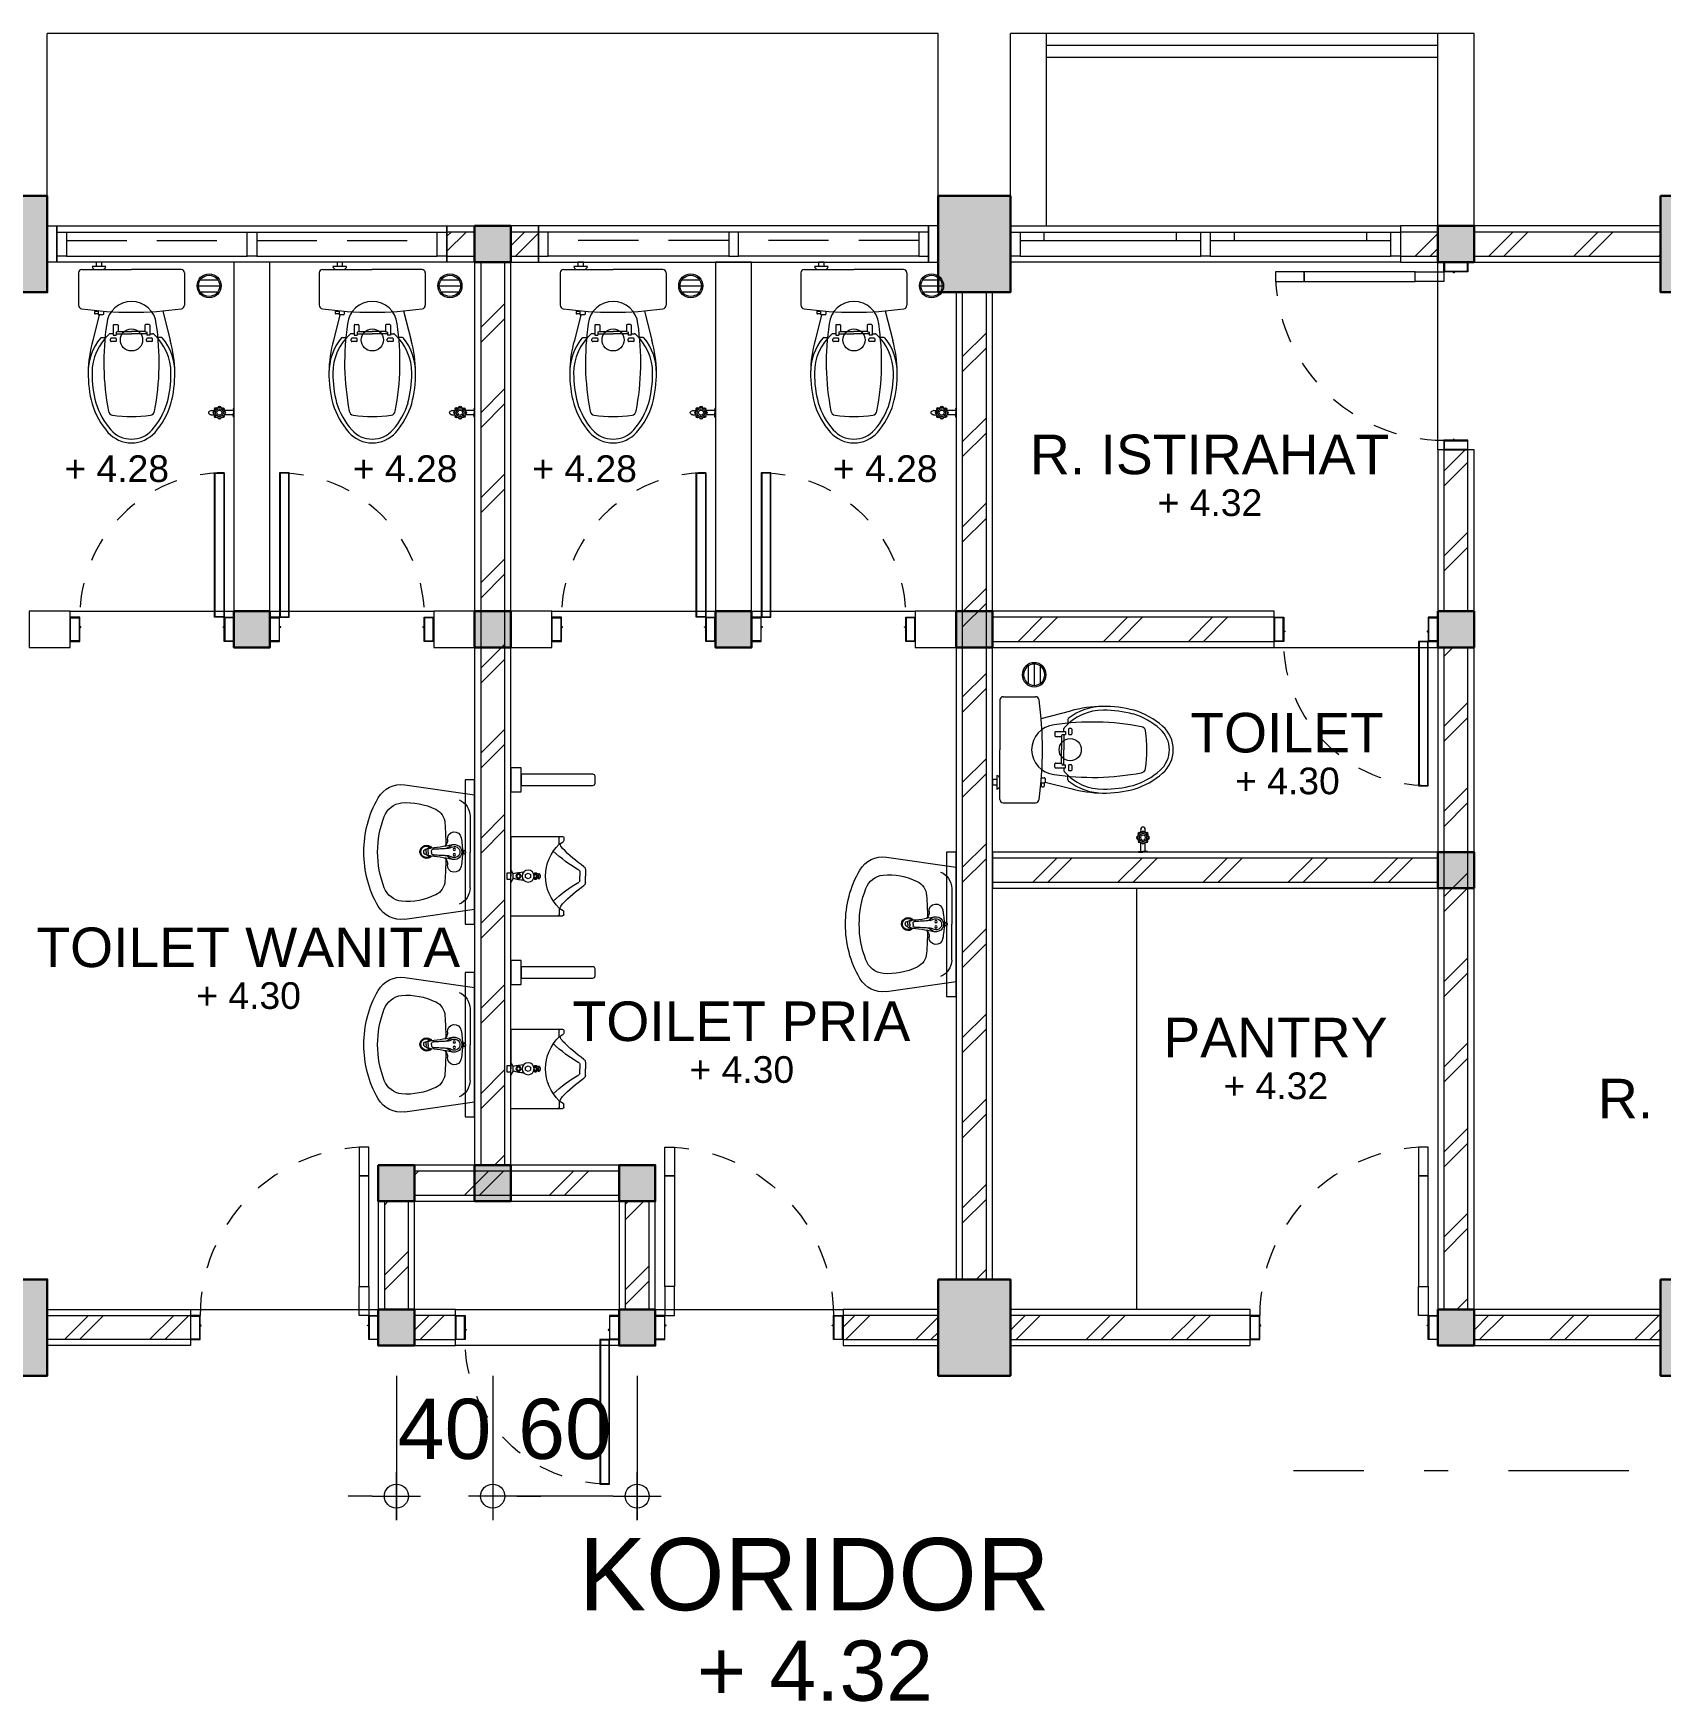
# Model space of a CAD drawing. Header units: millimetres. Extents: x -11 to 1625, y -267 to 180.
# Drawn here: x 1370.81 to 1377.57, y 159.06 to 165.99 of the extents above; entities that cross this region are included whole.
import ezdxf
from ezdxf.enums import TextEntityAlignment as Align

# ---------------------------------------------------------------- set-up
doc = ezdxf.new("R2010")
doc.units = ezdxf.units.MM
doc.linetypes.add('DASHDOT', pattern=[1, 0.5, -0.25, 0, -0.25])
doc.linetypes.add('HIDDEN', pattern=[0.375, 0.25, -0.125])
for name, color, linetype, lineweight in [('ars', 11, 'Continuous', 5), ('dinding', 5, 'Continuous', 15), ('FURNITURE', 163, 'Continuous', 5), ('KOLOM', 1, 'Continuous', 30), ('kus', 63, 'Continuous', 15), ('lan', 7, 'Continuous', 15), ('not', 7, 'Continuous', 20), ('SANITAIR', 4, 'Continuous', 5), ('sol kol', 8, 'Continuous', 0), ('u', 6, 'Continuous', 20)]:
    doc.layers.add(name, color=color, linetype=linetype, lineweight=lineweight)
doc.styles.get("Standard").update_dxf_attribs({"font": 'ARIALUNI.TTF'})
doc.dimstyles.new('SK100', dxfattribs={"dimtxt": 0.25, "dimasz": 0.1, "dimexe": 0.1, "dimexo": 0, "dimgap": 0.15, "dimtad": 1, "dimdec": 0, "dimlfac": 100, "dimzin": 12, "dimdsep": 46, "dimtxsty": 'Standard', "dimblk": 'BULAT', "dimcen": 0.1, "dimclrd": 256, "dimclre": 256, "dimclrt": 256, "dimadec": 0, "dimazin": 3, "dimtfac": 1, "dimtdec": 0, "dimtofl": 0, "dimtmove": 0, "dimatfit": 3, "dimldrblk": 'BULAT', "dimfxl": 0, "dimtolj": 1, "dimtzin": 0, "dimlwd": -1, "dimlwe": -1, "dimarcsym": 0})
pattern_1 = [(45, (1368.22145, 152.53536), (-0.1767767, 0.1767767), []), (45, (1368.28395, 152.53536), (-0.1767767, 0.1767767), [])]

# ---------------------------------------------------------------- blocks, each defined once
blk = doc.blocks.new('BULAT')
for p, q in [((0, -1), (0, 1)), ((-1, 0), (1, 0))]:
    blk.add_line(p, q)
blk.add_circle((0, 0), 0.5)
blk = doc.blocks.new('*D1443')
at = {"layer": 'Defpoints', "color": 0, "ltscale": 0.15}
for p in [(1372.7214, 160.4104), (1373.3214, 160.4104), (1372.7214, 159.9104)]:
    blk.add_point(p, dxfattribs=at)
at = {"layer": 'u', "ltscale": 0.15}
for p, q in [((1372.7214, 160.4104), (1372.7214, 159.8104)), ((1373.3214, 160.4104), (1373.3214, 159.8104)), ((1373.2214, 159.9104), (1372.8214, 159.9104))]:
    blk.add_line(p, q, dxfattribs=at)
at = {"layer": 'u', "ltscale": 0.15, "xscale": 0.1, "yscale": 0.1, "zscale": 0.1, "rotation": 180}
blk.add_blockref('BULAT', (1372.7214, 159.9104), dxfattribs=at)
at = {"layer": 'u', "ltscale": 0.15, "xscale": 0.1, "yscale": 0.1, "zscale": 0.1}
blk.add_blockref('BULAT', (1373.3214, 159.9104), dxfattribs=at)
at = {"layer": 'u', "ltscale": 0.15, "insert": (1373.0214, 160.1881), "char_height": 0.25, "attachment_point": 5}
blk.add_mtext('\\A1;60', dxfattribs=at)
blk = doc.blocks.new('*D1444')
at = {"layer": 'Defpoints', "color": 0, "ltscale": 0.15}
for p in [(1372.3214, 160.4104), (1372.7214, 160.4104), (1372.3214, 159.9104)]:
    blk.add_point(p, dxfattribs=at)
at = {"layer": 'u', "ltscale": 0.15}
for p, q in [((1372.3214, 160.4104), (1372.3214, 159.8104)), ((1372.7214, 160.4104), (1372.7214, 159.8104)), ((1372.2214, 159.9104), (1372.1214, 159.9104)), ((1372.8214, 159.9104), (1372.9214, 159.9104))]:
    blk.add_line(p, q, dxfattribs=at)
at = {"layer": 'u', "ltscale": 0.15, "xscale": 0.1, "yscale": 0.1, "zscale": 0.1}
blk.add_blockref('BULAT', (1372.3214, 159.9104), dxfattribs=at)
at = {"layer": 'u', "ltscale": 0.15, "xscale": 0.1, "yscale": 0.1, "zscale": 0.1, "rotation": 180}
blk.add_blockref('BULAT', (1372.7214, 159.9104), dxfattribs=at)
at = {"layer": 'u', "ltscale": 0.15, "insert": (1372.5214, 160.1881), "char_height": 0.25, "attachment_point": 5}
blk.add_mtext('\\A1;40', dxfattribs=at)
blk = doc.blocks.new('KP')
at = {"layer": 'KOLOM'}
blk.add_lwpolyline([(0.075, -0.075), (-0.075, -0.075), (-0.075, 0.075), (0.075, 0.075), (0.075, -0.075)], dxfattribs=at)
blk = doc.blocks.new('washtafel L237 a')
for p, q in [((-0.2789, -0.2895), (-0.2378, 0)), ((-0.2378, 0), (0, 0)), ((0.2378, 0), (0, 0)), ((0.2789, -0.2895), (0.2378, 0)), ((-0.1485, -0.0191), (0, -0.0191)), ((0.1485, -0.0191), (0, -0.0191)), ((0, -0.1934), (-0.0071, -0.1934)), ((0, -0.2017), (-0.0067, -0.2017)), ((0, -0.1788), (-0.0059, -0.1788)), ((0, -0.1788), (0.0059, -0.1788)), ((0, -0.1934), (0.0071, -0.1934)), ((0, -0.2017), (0.0067, -0.2017))]:
    blk.add_line(p, q)
for centre, radius in [((0, -0.0432), 0.00695), ((0, -0.0432), 0.00529), ((-0.0111, -0.0848), 0.00488), ((0.0111, -0.0848), 0.00488)]:
    blk.add_circle(centre, radius)
for centre, radius, start, end in [((-0.1484, -0.0933), 0.0742, 90.06608, 157.50386), ((-0.0554, -0.0846), 0.0285, 98.13201, 275.81346), ((-0.0017, -0.3364), 0.2858, 89.66686, 101.6651), ((-0.0002, -0.0844), 0.0312, 89.69148, 225.35659), ((-0.0002, -0.0842), 0.0231, 89.5833, 212.81241), ((0.0017, -0.3364), 0.2858, 78.3349, 90.33314), ((0.0002, -0.0844), 0.0312, 314.64341, 90.30852), ((0.0002, -0.0842), 0.0231, 327.18759, 90.4167), ((0.0554, -0.0846), 0.0285, 264.18654, 81.86799), ((0.1484, -0.0933), 0.0742, 22.49614, 89.93392), ((-0.1166, -0.1911), 0.0678, 92.54401, 154.459), ((0.0121, -2.1032), 1.9842, 91.19392, 93.80594), ((-0.0493, -0.1465), 0.0337, 40.11883, 95.45534), ((-0.528, -0.216), 0.5128, 2.56467, 13.89125), ((-0.0403, -0.1261), 0.0267, 4.63491, 46.93936), ((-0.0448, -0.113), 0.03, 5.69404, 32.81241), ((-0.6232, -0.1707), 0.6112, 359.80116, 5.69404), ((0.6232, -0.1707), 0.6112, 174.30596, 180.19884), ((0.0403, -0.1261), 0.0267, 133.06064, 175.36509), ((0.0448, -0.113), 0.03, 147.18759, 174.30596), ((0.528, -0.216), 0.5128, 166.10875, 177.43533), ((0.0493, -0.1465), 0.0337, 84.54466, 139.88117), ((-0.0121, -2.1032), 1.9842, 86.19406, 88.80608), ((0.1166, -0.1911), 0.0678, 25.541, 87.45599), ((0.0679, -0.2815), 0.2732, 154.05414, 184.62425), ((0.0008, -0.1999), 0.0272, 129.5111, 54.46655), ((0.0009, -0.2), 0.0234, 136.87842, 48.81285), ((-0.0071, -0.1844), 0.009, 183.47511, 270), ((-0.0067, -0.1927), 0.009, 182.56467, 270), ((-0.0059, -0.1728), 0.006, 179.80116, 270), ((0.001, -0.1997), 0.0119, 184.49513, 2.42416), ((0.0059, -0.1728), 0.006, 270, 0.19884), ((0.0067, -0.1927), 0.009, 270, 357.43533), ((0.0071, -0.1844), 0.009, 270, 356.52489), ((-0.0679, -0.2815), 0.2732, 355.37575, 25.94586), ((-0.17, -0.3052), 0.11, 171.78601, 240.13946), ((-0.119, -0.2944), 0.0858, 186.0548, 250.1625), ((0.119, -0.2944), 0.0858, 289.8375, 353.9452), ((0.17, -0.3052), 0.11, 299.86054, 8.21399), ((-0.0032, -0.0174), 0.4426, 239.96311, 270.41712), ((-0.001, 0.0027), 0.4056, 248.72091, 270.13748), ((0.001, 0.0027), 0.4056, 269.86252, 291.27909), ((0.0032, -0.0174), 0.4426, 269.58288, 300.03689)]:
    blk.add_arc(centre, radius, start, end)
blk = doc.blocks.new('P 70')
at = {"linetype": 'HIDDEN', "ltscale": 0.3}
blk.add_lwpolyline([(-0.74, 0.1, -0.414214), (-0.04, 0.8, -1.303225)], format="xyb", dxfattribs=at)
for points in [[(-0.04, 0.8), (-0.08, 0.8), (-0.08, 0.68), (-0.04, 0.68)], [(-0.04, 0.68), (-0.08, 0.68), (-0.08, 0.22), (-0.04, 0.22)], [(-0.04, 0.1), (-0.08, 0.1), (-0.08, 0.22), (-0.04, 0.22)], [(-0.7351, 0.06), (-0.74, 0.06), (-0.74, 0.0615), (-0.74, 0.1), (-0.78, 0.1), (-0.78, 0), (-0.74, 0), (-0.74, 0.0565), (-0.7351, 0.0583)], [(-0.742, 0.002), (-0.778, 0.002), (-0.778, 0.098), (-0.742, 0.098)], [(-0.0449, 0.06), (-0.04, 0.06), (-0.04, 0.0615), (-0.04, 0.1), (0, 0.1), (0, 0), (-0.04, 0), (-0.04, 0.0565), (-0.0449, 0.0583)], [(-0.038, 0.002), (-0.002, 0.002), (-0.002, 0.098), (-0.038, 0.098)]]:
    blk.add_lwpolyline(points, close=True)
blk = doc.blocks.new('URINOIR ATAS')
for p, q in [((-0.027, 0.31), (0, 0.31)), ((-0.0198, 0.2864), (0, 0.2864)), ((0.027, 0.31), (0, 0.31)), ((0.0198, 0.2864), (0, 0.2864)), ((-0.165, 0), (-0.165, 0.2151)), ((-0.16, 0.2201), (-0.1473, 0.2201)), ((-0.1332, 0.2011), (-0.143, 0.2176)), ((0.1332, 0.2011), (0.143, 0.2176)), ((0.16, 0.2201), (0.1473, 0.2201)), ((0.165, 0), (0.165, 0.2151)), ((-0.1332, 0.2011), (-0.16, 0.2011)), ((0.1332, 0.2011), (0.16, 0.2011)), ((-0.0122, 0.1168), (0.0115, 0.1168)), ((-0.0113, 0.0974), (0.011, 0.0974)), ((-0.0112, 0.1072), (0.0111, 0.1072)), ((-0.0087, 0.112), (-0.0087, 0.1072)), ((-0.0075, 0.1132), (0.0078, 0.1132)), ((-0.0028, 0.1168), (-0.0028, 0.1132)), ((0.0026, 0.1168), (0.0026, 0.1132)), ((0.009, 0.112), (0.009, 0.1072)), ((-0.165, 0), (0, 0)), ((-0.009, 0.0103), (-0.0257, 0)), ((-0.0127, -0.0167), (-0.0127, 0)), ((-0.009, 0.0103), (0.0108, 0.0103)), ((0.165, 0), (0, 0)), ((0.0108, 0.0103), (0.0265, 0)), ((0.0127, 0), (0.0127, -0.0167)), ((0.0127, -0.0167), (-0.0127, -0.0167))]:
    blk.add_line(p, q)
for points in [[(-0.0111, 0.1072, 0.164804), (-0.0121, 0.1069, 0.105758), (-0.013, 0.1058, 0.068984), (-0.0136, 0.1043, 0.055178), (-0.0139, 0.1024, 0.055178), (-0.0137, 0.1004, 0.068984), (-0.0131, 0.0989, 0.105758), (-0.0122, 0.0977, 0.164804), (-0.0113, 0.0974, 0.164804), (-0.0103, 0.0977, 0.105758), (-0.0093, 0.0988, 0.068984), (-0.0088, 0.1003, 0.055178), (-0.0085, 0.1023, 0.055178), (-0.0087, 0.1043, 0.068984), (-0.0093, 0.1058, 0.105758), (-0.0102, 0.1069, 0.164804)], [(0, 0.0974, 0.070821), (0.0028, 0.0978, 0.082428), (0.005, 0.0988, 0.106823), (0.0065, 0.1005, 0.13413), (0.007, 0.1023, 0.13413), (0.0065, 0.1041, 0.106823), (0.005, 0.1058, 0.082428), (0.0028, 0.1069, 0.070821), (0, 0.1072, 0.070821), (-0.0028, 0.1069, 0.082428), (-0.005, 0.1058, 0.106823), (-0.0065, 0.1041, 0.13413), (-0.007, 0.1023, 0.13413), (-0.0065, 0.1005, 0.106823), (-0.005, 0.0988, 0.082428), (-0.0028, 0.0978, 0.070821)], [(0.0111, 0.1072, 0.164804), (0.0102, 0.1069, 0.105758), (0.0092, 0.1058, 0.068984), (0.0086, 0.1043, 0.055178), (0.0084, 0.1024, 0.055178), (0.0086, 0.1004, 0.068984), (0.0091, 0.0989, 0.105758), (0.0101, 0.0977, 0.164804), (0.011, 0.0974, 0.164804), (0.0119, 0.0977, 0.105758), (0.0129, 0.0988, 0.068984), (0.0135, 0.1003, 0.055178), (0.0137, 0.1023, 0.055178), (0.0135, 0.1043, 0.068984), (0.013, 0.1058, 0.105758), (0.012, 0.1069, 0.164804)]]:
    blk.add_lwpolyline(points, format="xyb", close=True)
blk.add_lwpolyline([(0.0065, 0.0614), (0.0126, 0.0719), (0.0065, 0.0824), (-0.0056, 0.0824), (-0.0117, 0.0719), (-0.0056, 0.0614)], close=True)
for centre, radius in [((0, 0.072), 0.025), ((0.0002, 0.032), 0.0106), ((0, 0.0319), 0.00723)]:
    blk.add_circle(centre, radius)
for centre, radius, start, end in [((-0.6138, 0.7181), 0.7085, 314.76544, 324.21792), ((-0.4765, 0.5364), 0.5177, 315.9836, 330.73363), ((-0.027, 0.2952), 0.0148, 90, 144.21792), ((-0.0198, 0.2805), 0.00593, 90, 150.73363), ((0.0198, 0.2805), 0.00593, 29.26637, 90), ((0.4765, 0.5364), 0.5177, 209.26637, 224.0164), ((0.027, 0.2952), 0.0148, 35.78208, 90), ((0.6138, 0.7181), 0.7085, 215.78208, 225.23456), ((-0.16, 0.2151), 0.005, 90, 180), ((-0.1473, 0.2151), 0.005, 30.58586, 90), ((-0.1513, 0.2563), 0.055, 287.36023, 311.4179), ((0.1513, 0.2563), 0.055, 228.5821, 252.63977), ((0.1473, 0.2151), 0.005, 90, 149.41414), ((0.16, 0.2151), 0.005, 0, 90), ((-0.16, 0.1961), 0.005, 90, 180), ((0.0012, 0.3316), 0.1873, 224.1477, 269.64221), ((-0.0012, 0.3316), 0.1873, 270.35779, 315.8523), ((0.16, 0.1961), 0.005, 0, 90), ((-0.0004, 0.1057), 0.0162, 43.01693, 136.98307), ((-0.0075, 0.112), 0.00119, 90, 180), ((0.0078, 0.112), 0.00119, 0, 90), ((0.1202, 0.0571), 0.1375, 181.34816, 199.92359), ((-0.1902, 0.0624), 0.2077, 345.47033, 357.66921)]:
    blk.add_arc(centre, radius, start, end)
blk = doc.blocks.new('P 60')
at = {"linetype": 'HIDDEN', "ltscale": 0.3}
blk.add_lwpolyline([(-0.64, 0.1, -0.414214), (-0.04, 0.7, -1.303225)], format="xyb", dxfattribs=at)
for points in [[(-0.04, 0.7), (-0.04, 0.1), (-0.08, 0.1), (-0.08, 0.7)], [(-0.042, 0.698), (-0.042, 0.102), (-0.078, 0.102), (-0.078, 0.698)], [(-0.6351, 0.06), (-0.64, 0.06), (-0.64, 0.0615), (-0.64, 0.1), (-0.68, 0.1), (-0.68, 0), (-0.64, 0), (-0.64, 0.0565), (-0.6351, 0.0583)], [(-0.642, 0.002), (-0.678, 0.002), (-0.678, 0.098), (-0.642, 0.098)], [(-0.0449, 0.06), (-0.04, 0.06), (-0.04, 0.0615), (-0.04, 0.1), (0, 0.1), (0, 0), (-0.04, 0), (-0.04, 0.0565), (-0.0449, 0.0583)], [(-0.038, 0.002), (-0.002, 0.002), (-0.002, 0.098), (-0.038, 0.098)]]:
    blk.add_lwpolyline(points, close=True)
blk = doc.blocks.new('KRAN ATAS')
for p, q in [((-0.0185, 0.0015), (-0.0185, 0)), ((-0.0185, 0), (0, 0)), ((-0.018, 0.002), (0, 0.002)), ((-0.0085, 0.006), (-0.0085, 0.0396)), ((0.018, 0.002), (0, 0.002)), ((0.0185, 0), (0, 0)), ((0.0085, 0.006), (0.0085, 0.0396)), ((0.0185, 0.0015), (0.0185, 0))]:
    blk.add_line(p, q)
for centre, radius, start, end in [((-0.0001, 0.0602), 0.0223, 89.786, 270.21408), ((-0.0155, 0.075), 0.0057, 47.464, 224.6597), ((-0.0147, 0.0741), 0.0057, 60.32073, 212.54146), ((-0.0001, 0.0604), 0.0162, 89.70943, 270.29489), ((-0.0001, 0.0602), 0.0102, 89.532, 270.46788), ((-0.0413, 0.0899), 0.0331, 343.1048, 7.2203), ((0, 0.0958), 0.00865, 90, 191.4881), ((-0.0001, 0.0803), 0.0057, 89.095, 165.324), ((-0.0001, 0.0792), 0.0057, 89.095, 152.59378), ((0, 0.0958), 0.00865, 348.5119, 90), ((0.0001, 0.0803), 0.0057, 14.676, 90.905), ((0.0001, 0.0792), 0.0057, 27.40622, 90.905), ((0.0001, 0.0602), 0.0223, 269.78592, 90.214), ((0.0001, 0.0604), 0.0162, 269.70511, 90.29057), ((0.0001, 0.0602), 0.0102, 269.53212, 90.468), ((0.0413, 0.0899), 0.0331, 172.7797, 196.8952), ((0.0155, 0.075), 0.0057, 315.3403, 132.536), ((0.0147, 0.0741), 0.0057, 327.45854, 119.67927), ((-0.0215, 0.0597), 0.0057, 92.509, 270.03428), ((-0.0203, 0.0597), 0.0057, 105.44997, 257.24072), ((-0.0148, 0.0454), 0.0057, 142.579, 307.6346), ((-0.014, 0.0462), 0.0057, 154.49735, 295.72823), ((-0.018, 0.0015), 0.0005, 90, 180), ((-0.0125, 0.006), 0.004, 270, 0), ((0.0004, 0.0397), 0.0057, 191.86, 266.0615), ((0.0004, 0.0409), 0.0057, 205.96523, 266.0615), ((-0.0004, 0.0397), 0.0057, 273.9385, 348.14), ((-0.0004, 0.0409), 0.0057, 273.9385, 334.03477), ((0.0125, 0.006), 0.004, 180, 270), ((0.0148, 0.0454), 0.0057, 232.3654, 37.421), ((0.014, 0.0462), 0.0057, 244.27177, 25.50265), ((0.018, 0.0015), 0.0005, 0, 90), ((0.0215, 0.0597), 0.0057, 269.96572, 87.491), ((0.0203, 0.0597), 0.0057, 282.75928, 74.55003)]:
    blk.add_arc(centre, radius, start, end)
blk = doc.blocks.new('CLOSET ATAS')
for p, q in [((0.0135, 0.22), (0.1478, 0.22)), ((0, 0.2065), (0, 0)), ((0.1715, 0.1302), (0.294, 0.161)), ((0.2282, 0.0728), (0.2282, 0.0581)), ((0.2309, 0.0755), (0.2726, 0.0755)), ((0.2661, 0.0755), (0.2661, 0.0876)), ((0.2726, 0.0755), (0.2726, 0.0631)), ((0.2825, 0.1254), (0.2825, 0.1065)), ((0.2854, 0.0847), (0.2854, 0.0653)), ((0.2956, 0.0878), (0.2884, 0.0878)), ((0.2986, 0.0847), (0.2986, 0.0653)), ((0, -0.2065), (0, 0)), ((0.2309, 0.0554), (0.2565, 0.0554)), ((0.2565, 0.0554), (0.2593, 0.0631)), ((0.2565, 0.0554), (0.2565, 0)), ((0.2565, -0.0554), (0.2565, 0)), ((0.2593, 0.0631), (0.2726, 0.0631)), ((0.2662, 0.0631), (0.2662, 0)), ((0.2662, -0.0631), (0.2662, 0)), ((0.2956, 0.0622), (0.2884, 0.0622)), ((0.2282, -0.0728), (0.2282, -0.0581)), ((0.2309, -0.0554), (0.2565, -0.0554)), ((0.2565, -0.0554), (0.2593, -0.0631)), ((0.2593, -0.0631), (0.2726, -0.0631)), ((0.2726, -0.0755), (0.2726, -0.0631)), ((0.2854, -0.0653), (0.2854, -0.0847)), ((0.2956, -0.0622), (0.2884, -0.0622)), ((0.2986, -0.0653), (0.2986, -0.0847)), ((-0.013, -0.1235), (-0.0311, -0.1235)), ((-0.0311, -0.1235), (-0.0311, -0.1465)), ((-0.013, -0.1065), (-0.013, -0.1635)), ((0.1707, -0.1382), (0.185, -0.1382)), ((0.1726, -0.1163), (0.185, -0.1163)), ((0.1727, -0.1509), (0.1727, -0.1382)), ((0.1843, -0.1382), (0.1843, -0.1509)), ((0.1877, -0.1191), (0.1877, -0.1355)), ((0.1877, -0.1343), (0.294, -0.161)), ((0.2309, -0.0755), (0.2726, -0.0755)), ((0.2661, -0.0755), (0.2661, -0.0876)), ((0.2825, -0.1254), (0.2825, -0.1065)), ((0.2956, -0.0878), (0.2884, -0.0878)), ((-0.0311, -0.1465), (-0.013, -0.1465)), ((0.1754, -0.1536), (0.1816, -0.1536)), ((0.0135, -0.22), (0.1478, -0.22))]:
    blk.add_line(p, q)
blk.add_circle((0.292, 0), 0.046)
for centre, radius, start, end in [((0.0135, 0.2065), 0.0135, 90, 180), ((0.1478, 0.205), 0.015, 8.08701, 90), ((-1.2701, 0.0035), 1.4471, 359.8599, 8.08701), ((0.4286, -0.0506), 0.2146, 89.48257, 138.74052), ((0.4286, -0.0506), 0.2306, 89.48257, 128.74106), ((0.4306, -0.32), 0.5, 75.27892, 105.85155), ((0.4306, -0.32), 0.484, 75.27892, 90), ((0.4654, -0.1406), 0.3019, 48.53709, 73.13138), ((0.4654, -0.1406), 0.3179, 48.53709, 73.13138), ((0.2354, 0), 0.1034, 95.49361, 264.50639), ((0.3852, -0.9507), 1.0657, 79.04609, 98.61965), ((0.2309, 0.0728), 0.00271, 90, 180), ((0.2711, 0.0876), 0.005, 138.74052, 180), ((0.2875, 0.1254), 0.005, 128.74106, 180), ((0.2884, 0.0847), 0.00307, 90, 180), ((0.2956, 0.0847), 0.00307, 0, 90), ((0.5848, 0.0758), 0.02, 7.84587, 81.60377), ((0.035, 0), 0.575, 352.15413, 7.84587), ((0.59, 0), 0.114, 0, 48.65811), ((0.59, 0), 0.13, 0, 48.65811), ((-1.2701, -0.0035), 1.4471, 351.91299, 0.1401), ((0.2309, 0.0581), 0.00271, 180, 270), ((0.2884, 0.0653), 0.00307, 180, 270), ((0.2956, 0.0653), 0.00307, 270, 0), ((0.59, 0), 0.114, 311.34189, 0), ((0.59, 0), 0.13, 311.34189, 0), ((0.2309, -0.0581), 0.00271, 90, 180), ((0.2884, -0.0653), 0.00307, 90, 180), ((0.2956, -0.0653), 0.00307, 0, 90), ((-0.0162, -0.1234), 0.0171, 24.41224, 79.38682), ((0.185, -0.1191), 0.00271, 0, 90), ((0.185, -0.1355), 0.00271, 270, 0), ((0.3853, 0.9483), 1.0633, 261.35799, 280.97627), ((0.2309, -0.0728), 0.00271, 180, 270), ((0.2711, -0.0876), 0.005, 180, 221.25948), ((0.4286, 0.0506), 0.2146, 221.25948, 270.51743), ((0.2875, -0.1254), 0.005, 180, 231.25894), ((0.4286, 0.0506), 0.2306, 231.25894, 270.51743), ((0.2884, -0.0847), 0.00307, 180, 270), ((0.2956, -0.0847), 0.00307, 270, 0), ((0.4654, 0.1406), 0.3019, 286.86862, 311.46291), ((0.4654, 0.1406), 0.3179, 286.86862, 311.46291), ((0.5848, -0.0758), 0.02, 278.39623, 352.15413), ((-0.0162, -0.1467), 0.0171, 280.61318, 335.58776), ((0.0135, -0.2065), 0.0135, 180, 270), ((0.1478, -0.205), 0.015, 270, 351.91299), ((0.1754, -0.1509), 0.00271, 180, 270), ((0.1816, -0.1509), 0.00271, 270, 0), ((0.4306, 0.32), 0.5, 254.14845, 284.72108), ((0.4306, 0.32), 0.484, 270, 284.72108)]:
    blk.add_arc(centre, radius, start, end)
blk = doc.blocks.new('*X6')
at = {"color": 0}
for p, q in [((18.491, 19.1926), (18.5795, 19.1926)), ((18.4987, 19.2176), (18.5717, 19.2176)), ((18.4987, 19.1676), (18.5717, 19.1676))]:
    blk.add_line(p, q, dxfattribs=at)
blk = doc.blocks.new('SFLOOR')
for radius in [0.05, 0.0442]:
    blk.add_circle((0, 0), radius)
blk.add_blockref('*X6', (-18.5352, -19.1926))
blk = doc.blocks.new('NOTASI RUANG')
at = {"layer": 'not'}
for height, p in [(0.2598, (-0.0112, 0.2998)), (0.1752, (-0.0087, -0.0173))]:
    blk.add_attdef('RUANG', text='', height=height, dxfattribs=at).set_placement(p, align=Align.MIDDLE_CENTER)
blk = doc.blocks.new('K1')
at = {"layer": 'KOLOM'}
blk.add_lwpolyline([(0.2, 0.15), (-0.2, 0.15), (-0.2, -0.15), (0.2, -0.15), (0.2, 0.15)], dxfattribs=at)

msp = doc.modelspace()

# ---------------------------------------------------------------- hatches: boundary and pattern name
at = {"layer": 'ars'}
h = msp.add_hatch(dxfattribs=at)
h.set_pattern_fill('TEMBOK', color=256, scale=0.25)
h.set_pattern_definition([(45, (1371.94145, 155.36036), (-0.176777, 0.176777), []), (45, (1372.00395, 155.36036), (-0.176777, 0.176777), [])])
h.paths.add_polyline_path([(1372.646449, 165.1603587), (1372.531449, 165.1603587), (1372.531449, 165.0603587), (1372.646449, 165.0603587)])
h = msp.add_hatch(dxfattribs=at)
h.set_pattern_fill('TEMBOK', color=256, scale=0.25)
h.set_pattern_definition([(45, (1372.24645, 155.36036), (-0.176777, 0.176777), []), (45, (1372.30895, 155.36036), (-0.176777, 0.176777), [])])
h.paths.add_polyline_path([(1372.911449, 165.1603587), (1372.796449, 165.1603587), (1372.796449, 165.0603587), (1372.911449, 165.0603587)])
h = msp.add_hatch(dxfattribs=at)
h.set_pattern_fill('TEMBOK', color=256, scale=0.25)
h.set_pattern_definition([(45, (1367.91645, 152.53536), (-0.1767767, 0.1767767), []), (45, (1367.97895, 152.53536), (-0.1767767, 0.1767767), [])])
h.paths.add_polyline_path([(1376.646449, 165.1603587), (1376.491449, 165.1603587), (1376.491449, 165.0603587), (1376.646449, 165.0603587)])
h = msp.add_hatch(dxfattribs=at)
h.set_pattern_fill('TEMBOK', color=256, scale=0.25)
h.set_pattern_definition(pattern_1)
h.paths.add_polyline_path([(1377.571449, 165.1603587), (1376.796449, 165.1603587), (1376.796449, 165.0603587), (1377.571449, 165.0603587)])
h = msp.add_hatch(dxfattribs=at)
h.set_pattern_fill('TEMBOK', color=256, scale=0.25)
h.set_pattern_definition(pattern_1)
h.paths.add_polyline_path([(1372.671449, 165.0353587), (1372.671449, 161.2853587), (1372.771449, 161.2853587), (1372.771449, 165.0353587)])
h = msp.add_hatch(dxfattribs=at)
h.set_pattern_fill('TEMBOK', color=256, scale=0.25)
h.set_pattern_definition(pattern_1)
h.paths.add_polyline_path([(1374.771449, 160.8103587), (1374.771449, 164.9103587), (1374.671449, 164.9103587), (1374.671449, 160.8103587)])
h = msp.add_hatch(dxfattribs=at)
h.set_pattern_fill('TEMBOK', color=256, scale=0.25)
h.set_pattern_definition(pattern_1)
h.paths.add_polyline_path([(1376.771449, 163.5853587), (1376.771449, 164.2553587), (1376.671449, 164.2553587), (1376.671449, 163.5853587)])
h = msp.add_hatch(dxfattribs=at)
h.set_pattern_fill('TEMBOK', color=256, scale=0.25)
h.set_pattern_definition(pattern_1)
h.paths.add_polyline_path([(1374.796449, 163.4603587), (1375.966449, 163.4603587), (1375.966449, 163.5603587), (1374.796449, 163.5603587)])
h = msp.add_hatch(dxfattribs=at)
h.set_pattern_fill('TEMBOK', color=256, scale=0.25)
h.set_pattern_definition(pattern_1)
h.paths.add_polyline_path([(1376.671449, 163.4353587), (1376.671449, 160.6853587), (1376.771449, 160.6853587), (1376.771449, 163.4353587)])
h = msp.add_hatch(dxfattribs=at)
h.set_pattern_fill('TEMBOK', color=256, scale=0.25)
h.set_pattern_definition(pattern_1)
h.paths.add_polyline_path([(1374.796449, 162.4603587), (1376.646449, 162.4603587), (1376.646449, 162.5603587), (1374.796449, 162.5603587)])
h = msp.add_hatch(dxfattribs=at)
h.set_pattern_fill('TEMBOK', color=256, scale=0.25)
h.set_pattern_definition(pattern_1)
h.paths.add_polyline_path([(1373.246449, 161.2603587), (1372.396449, 161.2603587), (1372.396449, 161.1603587), (1373.246449, 161.1603587)])
h = msp.add_hatch(dxfattribs=at)
h.set_pattern_fill('TEMBOK', color=256, scale=0.25)
h.set_pattern_definition(pattern_1)
h.paths.add_polyline_path([(1372.271449, 161.1353587), (1372.271449, 160.6853587), (1372.371449, 160.6853587), (1372.371449, 161.1353587)])
h = msp.add_hatch(dxfattribs=at)
h.set_pattern_fill('TEMBOK', color=256, scale=0.25)
h.set_pattern_definition(pattern_1)
h.paths.add_polyline_path([(1373.271449, 161.1353587), (1373.271449, 160.6853587), (1373.371449, 160.6853587), (1373.371449, 161.1353587)])
h = msp.add_hatch(dxfattribs=at)
h.set_pattern_fill('TEMBOK', color=256, scale=0.25)
h.set_pattern_definition(pattern_1)
h.paths.add_polyline_path([(1370.871449, 160.6603587), (1371.466449, 160.6603587), (1371.466449, 160.5603587), (1370.871449, 160.5603587)])
h = msp.add_hatch(dxfattribs=at)
h.set_pattern_fill('TEMBOK', color=256, scale=0.25)
h.set_pattern_definition(pattern_1)
h.paths.add_polyline_path([(1372.566449, 160.6603587), (1372.396449, 160.6603587), (1372.396449, 160.5603587), (1372.566449, 160.5603587)])
h = msp.add_hatch(dxfattribs=at)
h.set_pattern_fill('TEMBOK', color=256, scale=0.25)
h.set_pattern_definition(pattern_1)
h.paths.add_polyline_path([(1374.571449, 160.6603587), (1374.176449, 160.6603587), (1374.176449, 160.5603587), (1374.571449, 160.5603587)])
h = msp.add_hatch(dxfattribs=at)
h.set_pattern_fill('TEMBOK', color=256, scale=0.25)
h.set_pattern_definition(pattern_1)
h.paths.add_polyline_path([(1374.871449, 160.5603587), (1375.866449, 160.5603587), (1375.866449, 160.6603587), (1374.871449, 160.6603587)])
h = msp.add_hatch(dxfattribs=at)
h.set_pattern_fill('TEMBOK', color=256, scale=0.25)
h.set_pattern_definition([(45, (1370.14645, 152.53536), (-0.1767767, 0.1767767), []), (45, (1370.20895, 152.53536), (-0.1767767, 0.1767767), [])])
h.paths.add_polyline_path([(1376.796449, 160.5603587), (1377.571449, 160.5603587), (1377.571449, 160.6603587), (1376.796449, 160.6603587)])
at = {"layer": 'sol kol'}
for points in [[(1370.571449, 165.3103587), (1370.571449, 164.9103587), (1370.871449, 164.9103587), (1370.871449, 165.3103587)], [(1374.571449, 165.3103587), (1374.571449, 164.9103587), (1374.871449, 164.9103587), (1374.871449, 165.3103587)], [(1377.571449, 165.3103587), (1377.571449, 164.9103587), (1377.871449, 164.9103587), (1377.871449, 165.3103587)], [(1372.646449, 165.1853587), (1372.796449, 165.1853587), (1372.796449, 165.0353587), (1372.646449, 165.0353587)], [(1376.796449, 165.0353587), (1376.646449, 165.0353587), (1376.646449, 165.1853587), (1376.796449, 165.1853587)], [(1371.646449, 163.5853587), (1371.796449, 163.5853587), (1371.796449, 163.4353587), (1371.646449, 163.4353587)], [(1372.646449, 163.5853587), (1372.796449, 163.5853587), (1372.796449, 163.4353587), (1372.646449, 163.4353587)], [(1373.646449, 163.5853587), (1373.796449, 163.5853587), (1373.796449, 163.4353587), (1373.646449, 163.4353587)], [(1374.646449, 163.5853587), (1374.796449, 163.5853587), (1374.796449, 163.4353587), (1374.646449, 163.4353587)], [(1376.796449, 163.4353587), (1376.646449, 163.4353587), (1376.646449, 163.5853587), (1376.796449, 163.5853587)], [(1376.796449, 162.4353587), (1376.646449, 162.4353587), (1376.646449, 162.5853587), (1376.796449, 162.5853587)], [(1372.246449, 161.2853587), (1372.396449, 161.2853587), (1372.396449, 161.1353587), (1372.246449, 161.1353587)], [(1372.646449, 161.2853587), (1372.796449, 161.2853587), (1372.796449, 161.1353587), (1372.646449, 161.1353587)], [(1373.246449, 161.2853587), (1373.396449, 161.2853587), (1373.396449, 161.1353587), (1373.246449, 161.1353587)], [(1370.571449, 160.8103587), (1370.571449, 160.4103587), (1370.871449, 160.4103587), (1370.871449, 160.8103587)], [(1374.571449, 160.8103587), (1374.571449, 160.4103587), (1374.871449, 160.4103587), (1374.871449, 160.8103587)], [(1377.571449, 160.8103587), (1377.571449, 160.4103587), (1377.871449, 160.4103587), (1377.871449, 160.8103587)], [(1372.246449, 160.6853587), (1372.396449, 160.6853587), (1372.396449, 160.5353587), (1372.246449, 160.5353587)], [(1373.246449, 160.6853587), (1373.396449, 160.6853587), (1373.396449, 160.5353587), (1373.246449, 160.5353587)], [(1376.796449, 160.5353587), (1376.646449, 160.5353587), (1376.646449, 160.6853587), (1376.796449, 160.6853587)]]:
    msp.add_hatch(color=256, dxfattribs=at).paths.add_polyline_path(points)

# ---------------------------------------------------------------- linework, layer by layer
at = {"layer": 'ars'}
for points in [[(1376.646449, 165.9353587), (1375.021449, 165.9353587)], [(1376.646449, 165.8853587), (1375.021449, 165.8853587)]]:
    msp.add_lwpolyline(points, dxfattribs=at)
for points in [[(1372.646449, 165.1603587), (1372.531449, 165.1603587), (1372.531449, 165.0603587), (1372.646449, 165.0603587)], [(1372.911449, 165.1603587), (1372.796449, 165.1603587), (1372.796449, 165.0603587), (1372.911449, 165.0603587)], [(1376.646449, 165.1603587), (1376.491449, 165.1603587), (1376.491449, 165.0603587), (1376.646449, 165.0603587)], [(1377.571449, 165.1603587), (1376.796449, 165.1603587), (1376.796449, 165.0603587), (1377.571449, 165.0603587)], [(1372.671449, 165.0353587), (1372.671449, 161.2853587), (1372.771449, 161.2853587), (1372.771449, 165.0353587)], [(1374.771449, 160.8103587), (1374.771449, 164.9103587), (1374.671449, 164.9103587), (1374.671449, 160.8103587)], [(1376.771449, 163.5853587), (1376.771449, 164.2553587), (1376.671449, 164.2553587), (1376.671449, 163.5853587)], [(1374.796449, 163.4603587), (1375.966449, 163.4603587), (1375.966449, 163.5603587), (1374.796449, 163.5603587)], [(1376.671449, 163.4353587), (1376.671449, 160.6853587), (1376.771449, 160.6853587), (1376.771449, 163.4353587)], [(1372.8398872, 162.8353587), (1372.8398872, 162.9353587), (1372.796449, 162.9353587), (1372.796449, 162.8353587)], [(1374.796449, 162.4603587), (1376.646449, 162.4603587), (1376.646449, 162.5603587), (1374.796449, 162.5603587)], [(1372.8398872, 162.0353587), (1372.8398872, 162.1353587), (1372.796449, 162.1353587), (1372.796449, 162.0353587)], [(1373.246449, 161.2603587), (1372.396449, 161.2603587), (1372.396449, 161.1603587), (1373.246449, 161.1603587)], [(1372.271449, 161.1353587), (1372.271449, 160.6853587), (1372.371449, 160.6853587), (1372.371449, 161.1353587)], [(1373.271449, 161.1353587), (1373.271449, 160.6853587), (1373.371449, 160.6853587), (1373.371449, 161.1353587)], [(1370.871449, 160.6603587), (1371.466449, 160.6603587), (1371.466449, 160.5603587), (1370.871449, 160.5603587)], [(1372.566449, 160.6603587), (1372.396449, 160.6603587), (1372.396449, 160.5603587), (1372.566449, 160.5603587)], [(1374.571449, 160.6603587), (1374.176449, 160.6603587), (1374.176449, 160.5603587), (1374.571449, 160.5603587)], [(1374.871449, 160.5603587), (1375.866449, 160.5603587), (1375.866449, 160.6603587), (1374.871449, 160.6603587)], [(1376.796449, 160.5603587), (1377.571449, 160.5603587), (1377.571449, 160.6603587), (1376.796449, 160.6603587)]]:
    msp.add_lwpolyline(points, close=True, dxfattribs=at)
at = {"layer": 'dinding'}
for points in [[(1370.871449, 165.1853587), (1370.911449, 165.1853587), (1370.911449, 165.0353587), (1370.871449, 165.0353587)], [(1372.531449, 165.1853587), (1372.646449, 165.1853587), (1372.646449, 165.0353587), (1372.531449, 165.0353587)], [(1372.911449, 165.1853587), (1372.796449, 165.1853587), (1372.796449, 165.0353587), (1372.911449, 165.0353587)], [(1374.571449, 165.1853587), (1374.531449, 165.1853587), (1374.531449, 165.0353587), (1374.571449, 165.0353587)], [(1376.646449, 165.1853587), (1376.491449, 165.1853587), (1376.491449, 165.0353587), (1376.646449, 165.0353587)], [(1377.571449, 165.1853587), (1376.796449, 165.1853587), (1376.796449, 165.0353587), (1377.571449, 165.0353587)], [(1371.646449, 165.0353587), (1371.646449, 163.5853587), (1371.796449, 163.5853587), (1371.796449, 165.0353587)], [(1372.646449, 165.0353587), (1372.646449, 161.2853587), (1372.796449, 161.2853587), (1372.796449, 165.0353587)], [(1373.646449, 165.0353587), (1373.646449, 163.5853587), (1373.796449, 163.5853587), (1373.796449, 165.0353587)], [(1374.796449, 160.8103587), (1374.796449, 164.9103587), (1374.646449, 164.9103587), (1374.646449, 160.8103587)], [(1376.796449, 163.5853587), (1376.796449, 164.2553587), (1376.646449, 164.2553587), (1376.646449, 163.5853587)], [(1370.966449, 163.5853587), (1370.796449, 163.5853587), (1370.796449, 163.4353587), (1370.966449, 163.4353587)], [(1372.646449, 163.5853587), (1372.476449, 163.5853587), (1372.476449, 163.4353587), (1372.646449, 163.4353587)], [(1372.966449, 163.5853587), (1372.796449, 163.5853587), (1372.796449, 163.4353587), (1372.966449, 163.4353587)], [(1374.646449, 163.5853587), (1374.476449, 163.5853587), (1374.476449, 163.4353587), (1374.646449, 163.4353587)], [(1374.796449, 163.4353587), (1375.966449, 163.4353587), (1375.966449, 163.5853587), (1374.796449, 163.5853587)], [(1376.646449, 163.4353587), (1376.646449, 160.6853587), (1376.796449, 160.6853587), (1376.796449, 163.4353587)], [(1374.796449, 162.4353587), (1376.646449, 162.4353587), (1376.646449, 162.5853587), (1374.796449, 162.5853587)], [(1373.246449, 161.2853587), (1372.396449, 161.2853587), (1372.396449, 161.1353587), (1373.246449, 161.1353587)], [(1372.246449, 161.1353587), (1372.246449, 160.6853587), (1372.396449, 160.6853587), (1372.396449, 161.1353587)], [(1373.246449, 161.1353587), (1373.246449, 160.6853587), (1373.396449, 160.6853587), (1373.396449, 161.1353587)], [(1370.871449, 160.6853587), (1371.466449, 160.6853587), (1371.466449, 160.5353587), (1370.871449, 160.5353587)], [(1372.566449, 160.6853587), (1372.396449, 160.6853587), (1372.396449, 160.5353587), (1372.566449, 160.5353587)], [(1374.571449, 160.6853587), (1374.176449, 160.6853587), (1374.176449, 160.5353587), (1374.571449, 160.5353587)], [(1374.871449, 160.5353587), (1375.866449, 160.5353587), (1375.866449, 160.6853587), (1374.871449, 160.6853587)], [(1376.796449, 160.5353587), (1377.571449, 160.5353587), (1377.571449, 160.6853587), (1376.796449, 160.6853587)]]:
    msp.add_lwpolyline(points, close=True, dxfattribs=at)
at = {"layer": 'FURNITURE'}
msp.add_line((1375.396449, 160.6853587), (1375.396449, 162.4353587), dxfattribs=at)
at = {"layer": 'kus'}
for p, q in [((1370.951449, 165.1603587), (1371.701449, 165.1603587)), ((1371.741449, 165.1603587), (1372.491449, 165.1603587)), ((1373.701449, 165.1603587), (1372.951449, 165.1603587)), ((1374.491449, 165.1603587), (1373.741449, 165.1603587)), ((1374.911449, 165.1603587), (1375.661449, 165.1603587)), ((1374.911449, 165.1253587), (1375.661449, 165.1253587)), ((1375.011449, 165.1253587), (1375.011449, 165.1603587)), ((1375.561449, 165.1253587), (1375.561449, 165.1603587)), ((1375.701449, 165.1603587), (1376.451449, 165.1603587)), ((1375.701449, 165.1253587), (1376.451449, 165.1253587)), ((1375.801449, 165.1253587), (1375.801449, 165.1603587)), ((1376.351449, 165.1253587), (1376.351449, 165.1603587)), ((1370.951449, 165.0603587), (1371.701449, 165.0603587)), ((1371.741449, 165.0603587), (1372.491449, 165.0603587)), ((1373.701449, 165.0603587), (1372.951449, 165.0603587)), ((1374.491449, 165.0603587), (1373.741449, 165.0603587)), ((1374.911449, 165.0603587), (1375.661449, 165.0603587)), ((1375.701449, 165.0603587), (1376.451449, 165.0603587)), ((1372.566449, 160.6853587), (1373.246449, 160.6853587)), ((1373.246449, 160.5353587), (1372.566449, 160.5353587))]:
    msp.add_line(p, q, dxfattribs=at)
at = {"layer": 'kus', "linetype": 'HIDDEN'}
for p, q in [((1370.951449, 165.1253587), (1371.701449, 165.1253587)), ((1371.741449, 165.1253587), (1372.491449, 165.1253587)), ((1373.701449, 165.1253587), (1372.951449, 165.1253587)), ((1374.491449, 165.1253587), (1373.741449, 165.1253587))]:
    msp.add_line(p, q, dxfattribs=at)
at = {"layer": 'kus'}
for points in [[(1370.911449, 165.1603587), (1370.951449, 165.1603587), (1370.951449, 165.0603587), (1370.911449, 165.0603587)], [(1371.701449, 165.1603587), (1371.741449, 165.1603587), (1371.741449, 165.0603587), (1371.701449, 165.0603587)], [(1372.491449, 165.1603587), (1372.531449, 165.1603587), (1372.531449, 165.0603587), (1372.491449, 165.0603587)], [(1372.951449, 165.1603587), (1372.911449, 165.1603587), (1372.911449, 165.0603587), (1372.951449, 165.0603587)], [(1373.741449, 165.1603587), (1373.701449, 165.1603587), (1373.701449, 165.0603587), (1373.741449, 165.0603587)], [(1374.531449, 165.1603587), (1374.491449, 165.1603587), (1374.491449, 165.0603587), (1374.531449, 165.0603587)], [(1374.871449, 165.1603587), (1374.911449, 165.1603587), (1374.911449, 165.0603587), (1374.871449, 165.0603587)], [(1375.661449, 165.1603587), (1375.701449, 165.1603587), (1375.701449, 165.0603587), (1375.661449, 165.0603587)], [(1376.451449, 165.1603587), (1376.491449, 165.1603587), (1376.491449, 165.0603587), (1376.451449, 165.0603587)]]:
    msp.add_lwpolyline(points, close=True, dxfattribs=at)
at = {"layer": 'lan'}
for p, q in [((1370.871449, 165.3103587), (1370.871449, 165.9853587)), ((1374.871449, 165.3103587), (1374.871449, 165.9853587)), ((1375.021449, 165.1853587), (1375.021449, 165.9853587)), ((1376.646449, 165.1853587), (1376.646449, 165.9853587)), ((1376.796449, 165.1853587), (1376.796449, 165.9853587)), ((1376.646449, 164.2553587), (1376.646449, 165.0353587)), ((1370.966449, 163.5853587), (1371.646449, 163.5853587)), ((1371.796449, 163.5853587), (1372.476449, 163.5853587)), ((1372.966449, 163.5853587), (1373.646449, 163.5853587)), ((1373.796449, 163.5853587), (1374.476449, 163.5853587)), ((1375.966449, 163.4353587), (1376.646449, 163.4353587)), ((1371.466449, 160.6853587), (1372.246449, 160.6853587)), ((1373.396449, 160.6853587), (1374.176449, 160.6853587))]:
    msp.add_line(p, q, dxfattribs=at)
for points in [[(1374.571449, 165.3103587), (1374.571449, 165.9853587), (1370.871449, 165.9853587)], [(1376.796449, 165.9853587), (1374.871449, 165.9853587)]]:
    msp.add_lwpolyline(points, dxfattribs=at)
for points in [[(1370.911449, 165.1853587), (1372.531449, 165.1853587), (1372.531449, 165.0353587), (1370.911449, 165.0353587)], [(1374.531449, 165.1853587), (1372.911449, 165.1853587), (1372.911449, 165.0353587), (1374.531449, 165.0353587)], [(1374.871449, 165.1853587), (1376.491449, 165.1853587), (1376.491449, 165.0353587), (1374.871449, 165.0353587)]]:
    msp.add_lwpolyline(points, close=True, dxfattribs=at)
at = {"layer": 'not', "linetype": 'DASHDOT'}
msp.add_line((1382.9395356, 160.0152559), (1376.0468306, 160.0152559), dxfattribs=at)
at = {"layer": 'SANITAIR'}
for points in [[(1373.146449, 162.8999069, 0.387976864), (1373.1370591, 162.9087736), (1372.8398872, 162.9087736), (1372.8398872, 162.8619439), (1373.1370591, 162.8619439, 0.387976864), (1373.146449, 162.8708106, 0.036941769)], [(1373.146449, 162.0999069, 0.387976864), (1373.1370591, 162.1087736), (1372.8398872, 162.1087736), (1372.8398872, 162.0619439), (1373.1370591, 162.0619439, 0.387976864), (1373.146449, 162.0708106, 0.036941769)]]:
    msp.add_lwpolyline(points, format="xyb", close=True, dxfattribs=at)
for points in [[(1372.646449, 162.8853587), (1372.606449, 162.8853587), (1372.606449, 162.2853587), (1372.646449, 162.2853587)], [(1374.646449, 162.5853587), (1374.606449, 162.5853587), (1374.606449, 161.9853587), (1374.646449, 161.9853587)], [(1372.646449, 162.0853587), (1372.606449, 162.0853587), (1372.606449, 161.4853587), (1372.646449, 161.4853587)]]:
    msp.add_lwpolyline(points, close=True, dxfattribs=at)

# ---------------------------------------------------------------- block references
ref = msp.add_blockref('NOTASI RUANG', (1375.7052872, 164.0471364), dxfattribs=dict(xscale=0.6323962268195373, yscale=0.6323962268195373, zscale=0.6323962268195373))
ref.add_attrib('RUANG', '+ 4.32', dxfattribs={"layer": 'not', "height": 0.11078627}).set_placement((1375.6998052, 164.0362214), align=Align.MIDDLE_CENTER)
ref.add_attrib('RUANG', 'R. ISTIRAHAT', dxfattribs={"layer": 'not', "height": 0.164317736}).set_placement((1375.6982214, 164.2367208), align=Align.MIDDLE_CENTER)
ref = msp.add_blockref('NOTASI RUANG', (1371.1655318, 164.1884598), dxfattribs=dict(xscale=0.6323962268195373, yscale=0.6323962268195373, zscale=0.6323962268195373))
ref.add_attrib('RUANG', '+ 4.28', dxfattribs={"layer": 'not', "height": 0.11078627}).set_placement((1371.1600498, 164.1775448), align=Align.MIDDLE_CENTER)
ref = msp.add_blockref('NOTASI RUANG', (1372.3633898, 164.1884598), dxfattribs=dict(xscale=0.6323962268195373, yscale=0.6323962268195373, zscale=0.6323962268195373))
ref.add_attrib('RUANG', '+ 4.28', dxfattribs={"layer": 'not', "height": 0.11078627}).set_placement((1372.3579077, 164.1775448), align=Align.MIDDLE_CENTER)
ref = msp.add_blockref('NOTASI RUANG', (1373.1083896, 164.1884598), dxfattribs=dict(xscale=0.6323962268195373, yscale=0.6323962268195373, zscale=0.6323962268195373))
ref.add_attrib('RUANG', '+ 4.28', dxfattribs={"layer": 'not', "height": 0.11078627}).set_placement((1373.1029075, 164.1775448), align=Align.MIDDLE_CENTER)
ref = msp.add_blockref('NOTASI RUANG', (1374.3568916, 164.1884598), dxfattribs=dict(xscale=0.6323962268195373, yscale=0.6323962268195373, zscale=0.6323962268195373))
ref.add_attrib('RUANG', '+ 4.28', dxfattribs={"layer": 'not', "height": 0.11078627}).set_placement((1374.3514095, 164.1775448), align=Align.MIDDLE_CENTER)
ref = msp.add_blockref('NOTASI RUANG', (1376.0270657, 162.8916015), dxfattribs=dict(xscale=0.6323962268195373, yscale=0.6323962268195373, zscale=0.6323962268195373))
ref.add_attrib('RUANG', '+ 4.30', dxfattribs={"layer": 'not', "height": 0.11078627}).set_placement((1376.0215836, 162.8806865), align=Align.MIDDLE_CENTER)
ref.add_attrib('RUANG', 'TOILET', dxfattribs={"layer": 'not', "height": 0.16431774}).set_placement((1376.0199998, 163.081186), align=Align.MIDDLE_CENTER)
ref = msp.add_blockref('NOTASI RUANG', (1371.7132393, 162.0001422), dxfattribs=dict(xscale=0.6323962268195373, yscale=0.6323962268195373, zscale=0.6323962268195373))
ref.add_attrib('RUANG', '+ 4.30', dxfattribs={"layer": 'not', "height": 0.11078627}).set_placement((1371.7077573, 161.9892272), align=Align.MIDDLE_CENTER)
ref.add_attrib('RUANG', 'TOILET WANITA', dxfattribs={"layer": 'not', "height": 0.164317736}).set_placement((1371.7061735, 162.1897267), align=Align.MIDDLE_CENTER)
ref = msp.add_blockref('NOTASI RUANG', (1373.7614443, 161.693075), dxfattribs=dict(xscale=0.6323962268195373, yscale=0.6323962268195373, zscale=0.6323962268195373))
ref.add_attrib('RUANG', '+ 4.30', dxfattribs={"layer": 'not', "height": 0.11078627}).set_placement((1373.7559623, 161.6821599), align=Align.MIDDLE_CENTER)
ref.add_attrib('RUANG', 'TOILET PRIA', dxfattribs={"layer": 'not', "height": 0.164317736}).set_placement((1373.7543785, 161.8826594), align=Align.MIDDLE_CENTER)
ref = msp.add_blockref('NOTASI RUANG', (1375.9789526, 161.6253959), dxfattribs=dict(xscale=0.6323962268195373, yscale=0.6323962268195373, zscale=0.6323962268195373))
ref.add_attrib('RUANG', '+ 4.32', dxfattribs={"layer": 'not', "height": 0.11078627}).set_placement((1375.9734705, 161.6144809), align=Align.MIDDLE_CENTER)
ref.add_attrib('RUANG', 'PANTRY', dxfattribs={"layer": 'not', "height": 0.16431774}).set_placement((1375.9718868, 161.8149804), align=Align.MIDDLE_CENTER)
ref = msp.add_blockref('NOTASI RUANG', (1377.8536327, 161.3720217), dxfattribs=dict(xscale=0.6323962268195373, yscale=0.6323962268195373, zscale=0.6323962268195373))
ref.add_attrib('RUANG', '+ 4.32', dxfattribs={"layer": 'not', "height": 0.11078627}).set_placement((1377.8481507, 161.3611066), align=Align.MIDDLE_CENTER)
ref.add_attrib('RUANG', 'R. LURAH', dxfattribs={"layer": 'not', "height": 0.16431774}).set_placement((1377.8465669, 161.5616061), align=Align.MIDDLE_CENTER)
ref = msp.add_blockref('NOTASI RUANG', (1374.0705691, 159.2073345), dxfattribs=dict(xscale=1.264792453639075, yscale=1.264792453639075, zscale=1.264792453639075))
ref.add_attrib('RUANG', '+ 4.32', dxfattribs={"layer": 'not', "height": 0.25}).set_placement((1374.059605, 159.1855045), align=Align.MIDDLE_CENTER)
ref.add_attrib('RUANG', 'KORIDOR', dxfattribs={"layer": 'not', "height": 0.3}).set_placement((1374.0564375, 159.5865034), align=Align.MIDDLE_CENTER)
at = {"layer": 'KOLOM'}
for name, p, rotation in [('K1', (1370.721449, 165.1103587), 90), ('K1', (1374.721449, 165.1103587), 90), ('K1', (1377.721449, 165.1103587), 90), ('KP', (1372.721449, 165.1103587), 180), ('KP', (1371.721449, 163.5103587), 180), ('KP', (1372.721449, 163.5103587), 180), ('KP', (1373.721449, 163.5103587), 180), ('KP', (1374.721449, 163.5103587), 180), ('KP', (1372.321449, 161.2103587), 180), ('KP', (1372.721449, 161.2103587), 180), ('KP', (1373.321449, 161.2103587), 180), ('K1', (1370.721449, 160.6103587), 90), ('K1', (1374.721449, 160.6103587), 90), ('K1', (1377.721449, 160.6103587), 90), ('KP', (1372.321449, 160.6103587), 180), ('KP', (1373.321449, 160.6103587), 180)]:
    msp.add_blockref(name, p, dxfattribs=dict(at, rotation=rotation))
for p in [(1376.721449, 165.1103587), (1376.721449, 163.5103587), (1376.721449, 162.5103587), (1376.721449, 160.6103587)]:
    msp.add_blockref('KP', p, dxfattribs=at)
at = {"layer": 'kus', "rotation": 90}
msp.add_blockref('P 70', (1376.771449, 165.0353587), dxfattribs=at)
at = {"layer": 'kus'}
for name, p in [('P 60', (1371.646449, 163.4603587)), ('P 60', (1373.646449, 163.4603587)), ('P 70', (1372.246449, 160.5603587)), ('P 70', (1376.646449, 160.5603587))]:
    msp.add_blockref(name, p, dxfattribs=at)
at = {"layer": 'kus', "xscale": -1}
for name, p in [('P 60', (1371.796449, 163.4603587)), ('P 60', (1373.796449, 163.4603587)), ('P 70', (1373.396449, 160.5603587))]:
    msp.add_blockref(name, p, dxfattribs=at)
at = {"layer": 'kus', "xscale": -1, "rotation": 180}
for p in [(1376.646449, 163.5603587), (1373.246449, 160.6603587)]:
    msp.add_blockref('P 60', p, dxfattribs=at)
at = {"layer": 'SANITAIR', "rotation": 270}
for p in [(1371.221449, 165.0042889), (1372.221449, 165.0042889), (1373.221449, 165.0042889), (1374.221449, 165.0042889)]:
    msp.add_blockref('CLOSET ATAS', p, dxfattribs=at)
at = {"layer": 'SANITAIR'}
for name, p in [('SFLOOR', (1371.5438353, 164.9367978)), ('SFLOOR', (1372.5438353, 164.9367978)), ('SFLOOR', (1373.5438353, 164.9367978)), ('SFLOOR', (1374.5438353, 164.9367978)), ('CLOSET ATAS', (1374.8275188, 163.0103587)), ('KRAN ATAS', (1375.4218426, 162.5853587))]:
    msp.add_blockref(name, p, dxfattribs=at)
at = {"layer": 'SANITAIR', "xscale": -1}
for name, p, rotation in [('KRAN ATAS', (1371.646449, 164.4099652), 90), ('KRAN ATAS', (1372.646449, 164.4099652), 90), ('KRAN ATAS', (1373.646449, 164.4099652), 90), ('KRAN ATAS', (1374.646449, 164.4099652), 90), ('SFLOOR', (1374.9700099, 163.3217814), 90), ('washtafel L237 a', (1372.646449, 162.5853587), 270), ('URINOIR ATAS', (1372.796449, 162.4853587), 270), ('washtafel L237 a', (1374.646449, 162.2853587), 270), ('washtafel L237 a', (1372.646449, 161.7853587), 270), ('URINOIR ATAS', (1372.796449, 161.6853587), 270)]:
    msp.add_blockref(name, p, dxfattribs=dict(at, rotation=rotation))

# ---------------------------------------------------------------- dimensions: what is measured, and where the dimension line sits
at = {"layer": 'u', "ltscale": 0.15}
for base, p1, p2, picture, middle in [((1372.321449, 159.9103587), (1372.721449, 160.4103587), (1372.321449, 160.4103587), '*D1444', (1372.521449, 159.9103587)), ((1372.721449, 159.9103587), (1373.321449, 160.4103587), (1372.721449, 160.4103587), '*D1443', (1373.021449, 159.9103587))]:
    dim = msp.add_linear_dim(base=base, p1=p1, p2=p2, angle=180, dimstyle='SK100', dxfattribs=at)
    dim.commit()
    dim.dimension.update_dxf_attribs({"geometry": picture, "text_midpoint": middle, "dimtype": 160})

doc.saveas('drawing.dxf')
